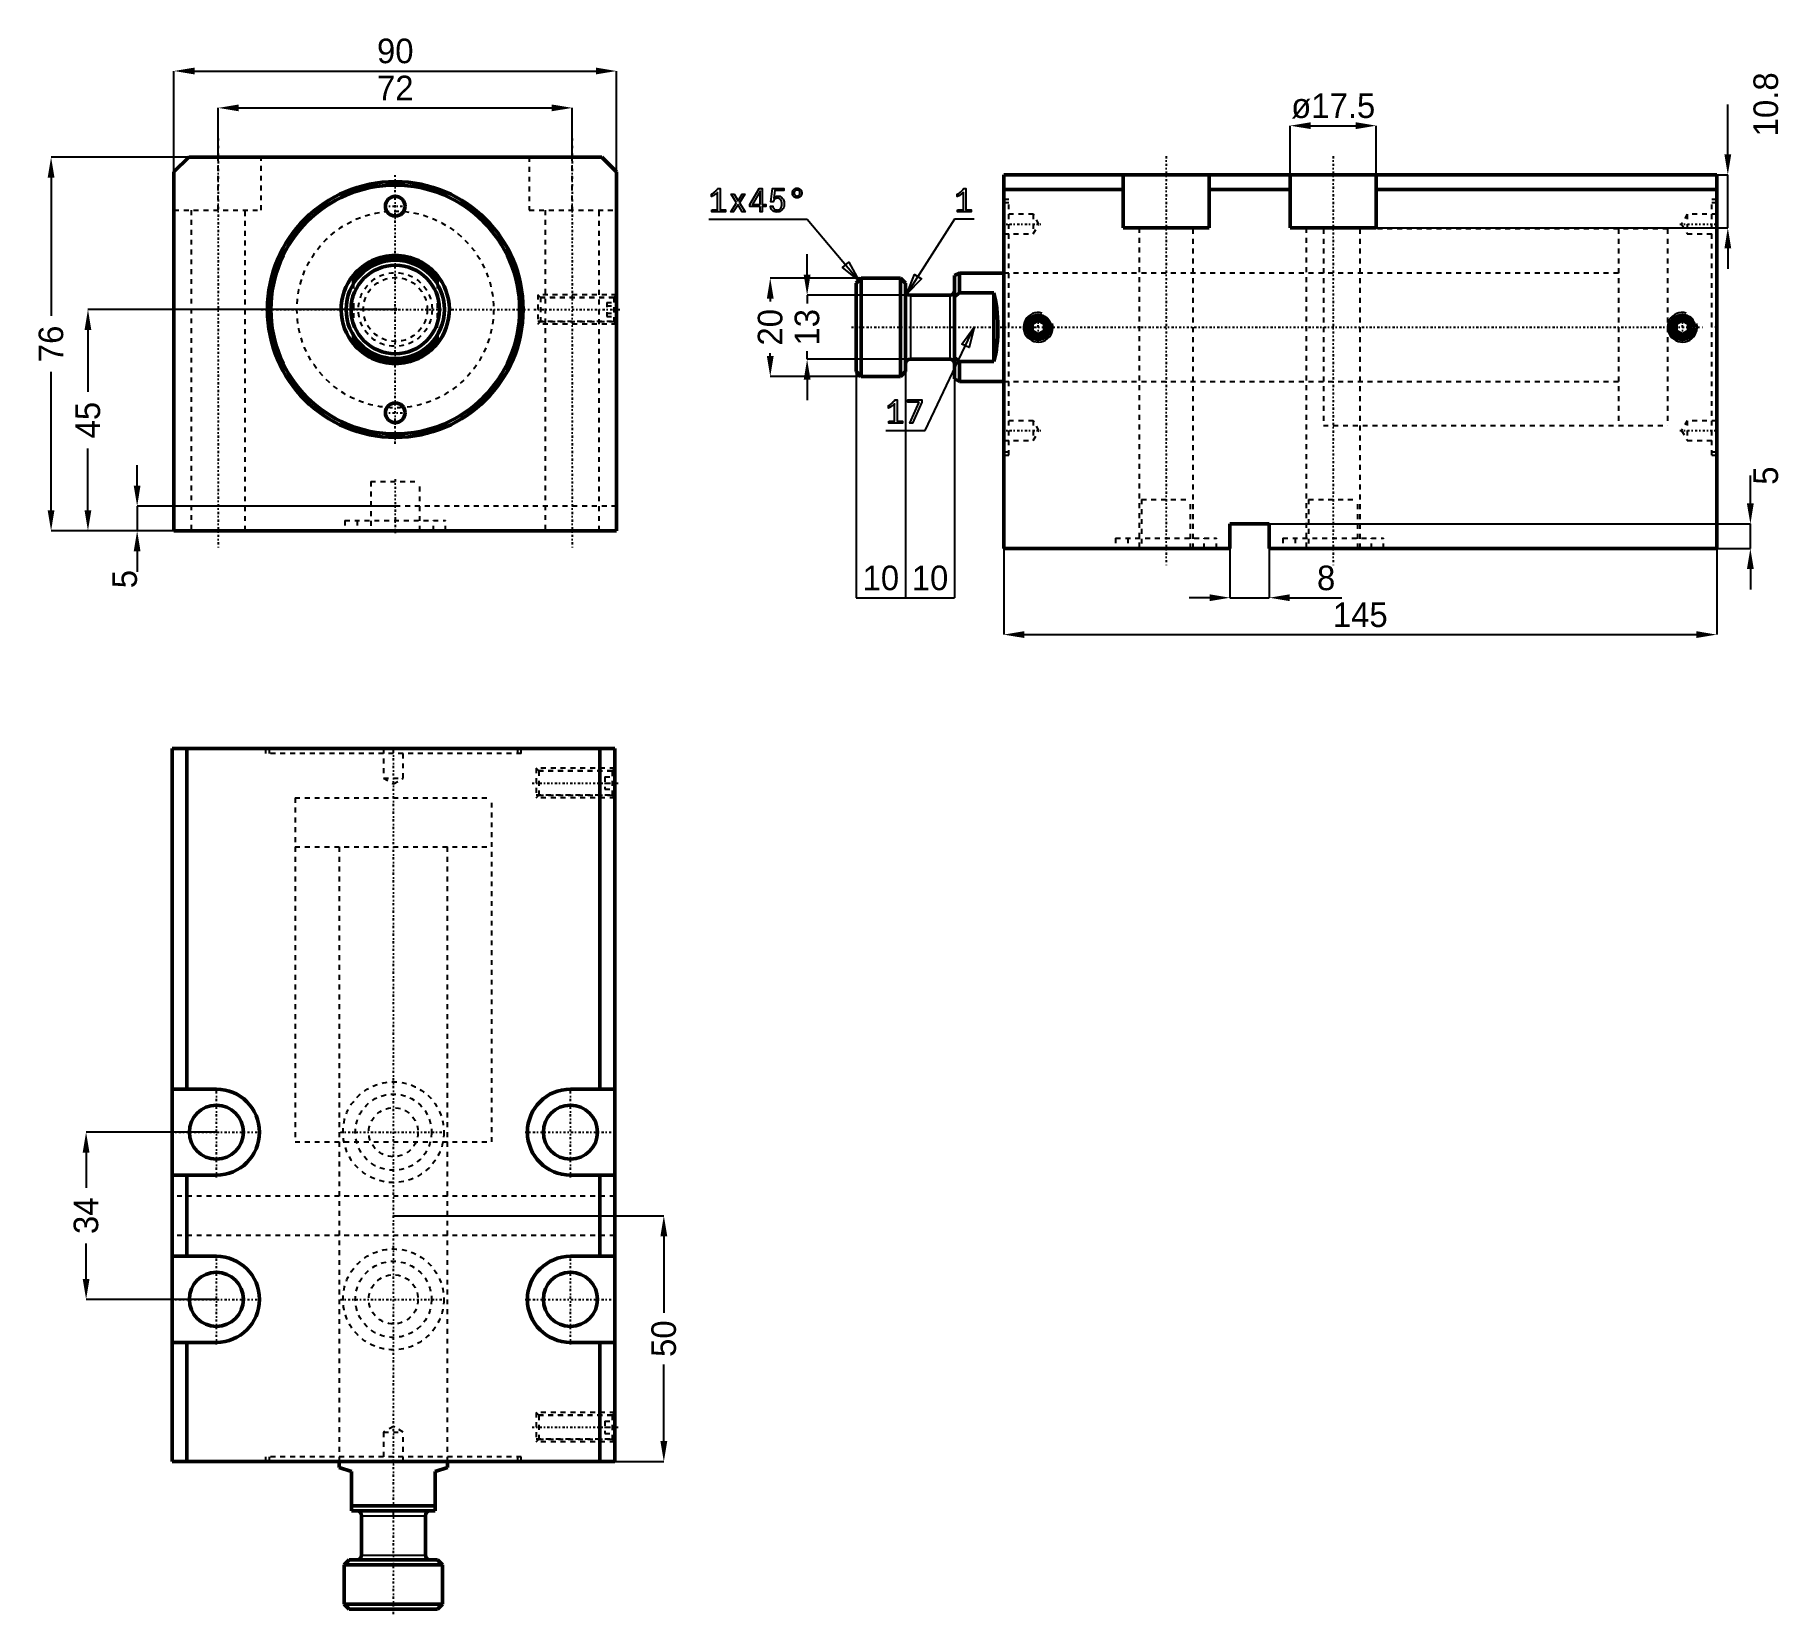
# Model space of a CAD drawing. Header units: millimetres. Extents: x -73 to 282, y -265 to 56.
import ezdxf

# ---------------------------------------------------------------- set-up
doc = ezdxf.new("R2010")
doc.units = ezdxf.units.MM
doc.linetypes.add('Center', pattern=[1.5, 0.45, -0.5, 0.05, -0.5])
doc.linetypes.add('Dashed', pattern=[2, 1, -1])
for name, color, linetype, lineweight in [('2d ConnectionPoints', 7, 'Continuous', 50), ('AM_0', 7, 'Continuous', 50), ('AM_4', 3, 'Continuous', 25), ('AM_5', 3, 'Continuous', 25), ('AM_7', 7, 'Center', 25), ('AM_9', 6, 'Dashed', 25)]:
    doc.layers.add(name, color=color, linetype=linetype, lineweight=lineweight)
doc.dimstyles.new('ISO-25', dxfattribs={"dimtxt": 2.5, "dimasz": 2.5, "dimexe": 1.25, "dimexo": 0.625, "dimtad": 1, "dimtxsty": 'Standard', "dimcen": 2.5, "dimadec": 0, "dimazin": 0, "dimtfac": 1, "dimtmove": 0, "dimatfit": 3, "dimfxl": 0, "dimarcsym": 0})

# ---------------------------------------------------------------- blocks, each defined once
blk = doc.blocks.new('1_JECX_MF_TLA_40_60_0_rod__0_in_JECX_MF_160_TLA_40_60_0__0')
at = {"layer": 'AM_0'}
for p, q in [((-8.5, 5.27), (-8.5, 6.98)), ((8.5, 6.98), (8.5, 5.27)), ((-8.5, -6.98), (-8.5, -5.27)), ((8.5, -5.27), (8.5, -6.98))]:
    blk.add_line(p, q, dxfattribs=at)
for points in [[(-8.5, 6.98), (-9.08, 6.21), (-9.58, 5.4), (-10.02, 4.54), (-10.38, 3.65), (-10.65, 2.74), (-10.85, 1.8), (-10.97, 0.84), (-11, -0.12), (-10.95, -1.07), (-10.81, -2.02), (-10.59, -2.96), (-10.3, -3.87), (-9.92, -4.75), (-9.47, -5.6), (-8.94, -6.4), (-8.5, -6.98)], [(8.5, -6.98), (9.08, -6.21), (9.58, -5.4), (10.02, -4.54), (10.38, -3.65), (10.65, -2.74), (10.85, -1.8), (10.97, -0.84), (11, 0.12), (10.95, 1.07), (10.81, 2.02), (10.59, 2.96), (10.3, 3.87), (9.92, 4.75), (9.47, 5.6), (8.94, 6.4), (8.5, 6.98)]]:
    blk.add_lwpolyline(points, dxfattribs=at)
for radius in [10, 9]:
    blk.add_circle((0, 0), radius, dxfattribs=at)
for radius, start, end in [(11, 39.4006, 140.5994), (10.5, 35.9506, 144.0494), (10.5, 215.9506, 324.0494), (11, 219.4006, 320.5994)]:
    blk.add_arc((0, 0), radius, start, end, dxfattribs=at)
at = {"layer": 'AM_9'}
for p, q in [((-8.5, 5.27), (-8.5, -5.27)), ((8.5, 5.27), (8.5, -5.27))]:
    blk.add_line(p, q, dxfattribs=at)
for radius in [7.5, 6.5]:
    blk.add_circle((0, 0), radius, dxfattribs=at)
blk = doc.blocks.new('2_JECX_MF_EXLA_40_60_0_body__0_in_JECX_MF_160_TLA_40_60_0__0')
at = {"layer": 'AM_0'}
for p, q in [((-42, 31), (-45, 28)), ((42, 31), (-42, 31)), ((45, 28), (42, 31)), ((-45, 28), (-45, -45)), ((45, -45), (45, 28)), ((-45, -45), (45, -45))]:
    blk.add_line(p, q, dxfattribs=at)
for centre, radius in [((0, 0), 26), ((0, 0), 25.3), ((0, 21), 2), ((0, -21), 2)]:
    blk.add_circle(centre, radius, dxfattribs=at)
at = {"layer": 'AM_5', "linetype": 'Dashed'}
for p, q in [((45, 3), (29, 3)), ((45, -3), (29, -3))]:
    blk.add_line(p, q, dxfattribs=at)
at = {"layer": 'AM_7'}
for p, q in [((-36, 34.8), (-36, -48.8)), ((36, 34.8), (36, -48.8)), ((0, -27.3), (0, 27.3)), ((-2.1, 21), (2.1, 21)), ((-27.3, 0), (27.3, 0)), ((28.2, 0), (45.8, 0)), ((-2.1, -21), (2.1, -21)), ((0, -34.5), (0, -45.5))]:
    blk.add_line(p, q, dxfattribs=at)
at = {"layer": 'AM_9'}
for p, q in [((-36, 20.2), (-36, 31)), ((-27.25, 20.2), (-27.25, 31)), ((27.25, 31), (27.25, 20.2)), ((36, 20.2), (36, 31)), ((-45, 20.2), (-27.25, 20.2)), ((-41.5, 20.2), (-41.5, -45)), ((-30.5, -45), (-30.5, 20.2)), ((27.25, 20.2), (45, 20.2)), ((30.5, 20.2), (30.5, -45)), ((41.5, -45), (41.5, 20.2)), ((29.54, 2.46), (29, 3)), ((29, 3), (29, -3)), ((44.5, 2.4), (29, 2.4)), ((44.46, 2.46), (29.54, 2.46)), ((29.54, 2.46), (29.54, -2.46)), ((43, 1.44), (45, 1.44)), ((43, 1.44), (43, -1.44)), ((43, 0.72), (45, 0.72)), ((45, 3), (44.46, 2.46)), ((44.46, 2.46), (44.46, -2.46)), ((45, 1.9), (44.5, 2.4)), ((44.5, 2.4), (44.5, -2.4)), ((29, -2.4), (44.5, -2.4)), ((29, -3), (29.54, -2.46)), ((29.54, -2.46), (44.46, -2.46)), ((43, -0.72), (45, -0.72)), ((43, -1.44), (45, -1.44)), ((44.46, -2.46), (45, -3)), ((44.5, -2.4), (45, -1.9)), ((-5, -35), (5, -35)), ((-5, -35), (-5, -45)), ((5, -45), (5, -35)), ((45, -40), (-45, -40)), ((-10.25, -42.9), (10.25, -42.9)), ((-10.25, -42.9), (-10.25, -45)), ((-7.75, -42.9), (-7.75, -45)), ((7.75, -45), (7.75, -42.9)), ((10.25, -45), (10.25, -42.9))]:
    blk.add_line(p, q, dxfattribs=at)
blk.add_circle((0, 0), 20, dxfattribs=at)
blk = doc.blocks.new('*D3')
at = {"layer": 'AM_5', "color": 0, "lineweight": -2}
for p, q in [((-45, 28), (-45, 48.5)), ((-40.83, 48.5), (40.83, 48.5)), ((45, 28), (45, 48.5))]:
    blk.add_line(p, q, dxfattribs=at)
at = {"layer": 'AM_5', "color": 0}
for points in [[(-40.83, 49.19), (-40.83, 47.81), (-45, 48.5)], [(40.83, 47.81), (40.83, 49.19), (45, 48.5)]]:
    blk.add_solid(points, dxfattribs=at)
at = {"layer": 'Defpoints', "color": 0}
for p in [(45, 48.5), (-45, 28), (45, 28)]:
    blk.add_point(p, dxfattribs=at)
at = {"layer": 'AM_5', "color": 0, "insert": (0, 52.55), "char_height": 5, "attachment_point": 5}
blk.add_mtext('90', dxfattribs=at)
blk = doc.blocks.new('*D4')
at = {"layer": 'AM_5', "color": 0, "lineweight": -2}
for p, q in [((-36, 31), (-36, 41)), ((-31.83, 41), (31.83, 41)), ((36, 31), (36, 41))]:
    blk.add_line(p, q, dxfattribs=at)
at = {"layer": 'AM_5', "color": 0}
for points in [[(-31.83, 41.69), (-31.83, 40.31), (-36, 41)], [(31.83, 40.31), (31.83, 41.69), (36, 41)]]:
    blk.add_solid(points, dxfattribs=at)
at = {"layer": 'Defpoints', "color": 0}
for p in [(36, 41), (-36, 31), (36, 31)]:
    blk.add_point(p, dxfattribs=at)
at = {"layer": 'AM_5', "color": 0, "insert": (0, 45.05), "char_height": 5, "attachment_point": 5}
blk.add_mtext('72', dxfattribs=at)
blk = doc.blocks.new('*D5')
at = {"layer": 'AM_5', "color": 0, "lineweight": -2}
for p, q in [((-42, 31), (-70, 31)), ((-70, 26.83), (-70, -1.31)), ((-70, -40.83), (-70, -12.69)), ((-45, -45), (-70, -45))]:
    blk.add_line(p, q, dxfattribs=at)
at = {"layer": 'AM_5', "color": 0}
for points in [[(-69.31, 26.83), (-70.69, 26.83), (-70, 31)], [(-70.69, -40.83), (-69.31, -40.83), (-70, -45)]]:
    blk.add_solid(points, dxfattribs=at)
at = {"layer": 'Defpoints', "color": 0}
for p in [(-42, 31), (-70, -45), (-45, -45)]:
    blk.add_point(p, dxfattribs=at)
at = {"layer": 'AM_5', "color": 0, "insert": (-70, -7), "char_height": 5, "attachment_point": 5, "rotation": 90}
blk.add_mtext('76', dxfattribs=at)
blk = doc.blocks.new('*D6')
at = {"layer": 'AM_5', "color": 0, "lineweight": -2}
for p, q in [((0, 0), (-62.5, 0)), ((-62.5, -4.17), (-62.5, -16.75)), ((-62.5, -40.83), (-62.5, -28.25)), ((-45, -45), (-62.5, -45))]:
    blk.add_line(p, q, dxfattribs=at)
at = {"layer": 'AM_5', "color": 0}
for points in [[(-61.81, -4.17), (-63.19, -4.17), (-62.5, 0)], [(-63.19, -40.83), (-61.81, -40.83), (-62.5, -45)]]:
    blk.add_solid(points, dxfattribs=at)
at = {"layer": 'Defpoints', "color": 0}
for p in [(0, 0), (-62.5, -45), (-45, -45)]:
    blk.add_point(p, dxfattribs=at)
at = {"layer": 'AM_5', "color": 0, "insert": (-62.5, -22.5), "char_height": 5, "attachment_point": 5, "rotation": 90}
blk.add_mtext('45', dxfattribs=at)
blk = doc.blocks.new('*D7')
at = {"layer": 'AM_5', "color": 0, "lineweight": -2}
for p, q in [((-52.5, -35.83), (-52.5, -31.67)), ((0, -40), (-52.5, -40)), ((-52.5, -40), (-52.5, -45)), ((-45, -45), (-52.5, -45)), ((-52.5, -49.17), (-52.5, -53.33))]:
    blk.add_line(p, q, dxfattribs=at)
at = {"layer": 'AM_5', "color": 0}
for points in [[(-53.19, -35.83), (-51.81, -35.83), (-52.5, -40)], [(-51.81, -49.17), (-53.19, -49.17), (-52.5, -45)]]:
    blk.add_solid(points, dxfattribs=at)
at = {"layer": 'Defpoints', "color": 0}
for p in [(0, -40), (-52.5, -45), (-45, -45)]:
    blk.add_point(p, dxfattribs=at)
at = {"layer": 'AM_5', "color": 0, "insert": (-55, -54.83), "char_height": 5, "attachment_point": 5, "rotation": 90}
blk.add_mtext('5', dxfattribs=at)
blk = doc.blocks.new('1_JECX_MF_TLA_40_60_0_rod__0_in_JECX_MF_160_TLA_40_60_0__4')
at = {"layer": 'AM_0'}
for p, q in [((-11, 0), (-11, -1.19)), ((11, -1.19), (11, 0)), ((-8.5, -2), (-11, -1.19)), ((-8.5, -10), (-8.5, -2)), ((11, -1.19), (8.5, -2)), ((8.5, -2), (8.5, -10)), ((-8.5, -9), (8.5, -9)), ((-8.5, -10), (8.5, -10)), ((-6.5, -11), (-6.5, -19)), ((6.5, -19), (6.5, -11)), ((-9, -20), (-10, -21)), ((-10, -21), (-10, -29)), ((-10, -21), (10, -21)), ((-9, -20), (9, -20)), ((10, -21), (9, -20)), ((10, -29), (10, -21)), ((-10, -29), (10, -29)), ((-10, -29), (-9, -30)), ((-9, -30), (9, -30)), ((9, -30), (10, -29))]:
    blk.add_line(p, q, dxfattribs=at)
for centre, start, end in [((-7.5, -11), 360, 90), ((7.5, -11), 90, 180), ((-7.5, -19), 270, 0), ((7.5, -19), 180, 270)]:
    blk.add_arc(centre, 1, start, end, dxfattribs=at)
at = {"layer": 'AM_4'}
for p, q in [((-6.5, -11), (6.5, -11)), ((-6.5, -19), (6.5, -19))]:
    blk.add_line(p, q, dxfattribs=at)
at = {"layer": 'AM_7'}
blk.add_line((0, -31), (0, 145.36), dxfattribs=at)
at = {"layer": 'AM_9'}
for p, q in [((-20, 135), (20, 135)), ((-20, 135), (-20, 125)), ((20, 125), (20, 135)), ((-20, 125), (20, 125)), ((-11, 125), (-11, 0)), ((11, 0), (11, 125))]:
    blk.add_line(p, q, dxfattribs=at)
blk = doc.blocks.new('2_JECX_MF_EXLA_40_60_0_body__0_in_JECX_MF_160_TLA_40_60_0__4')
at = {"layer": 'AM_0'}
for p, q in [((45, 145), (-45, 145)), ((-45, 145), (-45, 0)), ((-42, 145), (-42, 75.75)), ((42, 145), (42, 75.75)), ((45, 145), (45, 0)), ((-36, 75.75), (-45, 75.75)), ((45, 75.75), (36, 75.75)), ((-45, 58.25), (-36, 58.25)), ((-42, 58.25), (-42, 41.75)), ((36, 58.25), (45, 58.25)), ((42, 58.25), (42, 41.75)), ((-36, 41.75), (-45, 41.75)), ((45, 41.75), (36, 41.75)), ((-45, 24.25), (-36, 24.25)), ((-42, 24.25), (-42, 0)), ((36, 24.25), (45, 24.25)), ((42, 24.25), (42, 0)), ((45, 0), (-45, 0))]:
    blk.add_line(p, q, dxfattribs=at)
for centre in [(-36, 67), (36, 67), (-36, 33), (36, 33)]:
    blk.add_circle(centre, 5.5, dxfattribs=at)
for centre, start, end in [((-36, 67), 270, 90), ((36, 67), 90, 270), ((-36, 33), 270, 90), ((36, 33), 90, 270)]:
    blk.add_arc(centre, 8.75, start, end, dxfattribs=at)
at = {"layer": 'AM_5', "linetype": 'Dashed'}
for p, q in [((45, 141), (29, 141)), ((45, 135), (29, 135)), ((45, 10), (29, 10)), ((45, 4), (29, 4))]:
    blk.add_line(p, q, dxfattribs=at)
at = {"layer": 'AM_7'}
for p, q in [((28.2, 138), (45.8, 138)), ((-36, 57.8125), (-36, 76.1875)), ((36, 57.8125), (36, 76.1875)), ((-45.1875, 67), (-26.8125, 67)), ((-10.7625, 67), (10.7625, 67)), ((26.8125, 67), (45.1875, 67)), ((-36, 23.8125), (-36, 42.1875)), ((36, 23.8125), (36, 42.1875)), ((-45.1875, 33), (-26.8125, 33)), ((-10.7625, 33), (10.7625, 33)), ((26.8125, 33), (45.1875, 33)), ((28.2, 7), (45.8, 7))]:
    blk.add_line(p, q, dxfattribs=at)
at = {"layer": 'AM_9'}
for p, q in [((-26, 145), (-26, 144)), ((26, 144), (-26, 144)), ((-25.3, 145), (-25.3, 144)), ((-2, 145), (-2, 139)), ((2, 139), (2, 145)), ((25.3, 144), (25.3, 145)), ((26, 144), (26, 145)), ((-2, 139), (0, 137.8453)), ((-2, 139), (2, 139)), ((0, 137.8453), (2, 139)), ((29, 141), (29, 135)), ((29.5415, 140.4585), (29, 141)), ((44.5, 140.4), (29, 140.4)), ((44.4585, 140.4585), (29.5415, 140.4585)), ((29.5415, 140.4585), (29.5415, 135.5415)), ((43, 139.25), (45, 139.25)), ((43, 139.25), (43, 136.75)), ((45, 141), (44.4585, 140.4585)), ((44.4585, 140.4585), (44.4585, 135.5415)), ((44.5, 140.4), (44.5, 135.6)), ((45, 139.9), (44.5, 140.4)), ((29, 135.6), (44.5, 135.6)), ((29, 135), (29.5415, 135.5415)), ((29.5415, 135.5415), (44.4585, 135.5415)), ((43, 138), (45, 138)), ((43, 136.75), (45, 136.75)), ((44.4585, 135.5415), (45, 135)), ((44.5, 135.6), (45, 136.1)), ((-20, 135), (20, 135)), ((-20, 135), (-20, 65)), ((20, 65), (20, 135)), ((-20, 65), (20, 65)), ((-11, 65), (-11, 0)), ((11, 0), (11, 65)), ((45, 54), (-45, 54)), ((45, 46), (-45, 46)), ((0, 7.1547), (-2, 6)), ((2, 6), (0, 7.1547)), ((29, 10), (29, 4)), ((29.5415, 9.4585), (29, 10)), ((44.5, 9.4), (29, 9.4)), ((44.4585, 9.4585), (29.5415, 9.4585)), ((29.5415, 9.4585), (29.5415, 4.5415)), ((43, 8.25), (45, 8.25)), ((43, 8.25), (43, 5.75)), ((45, 10), (44.4585, 9.4585)), ((44.4585, 9.4585), (44.4585, 4.5415)), ((45, 8.9), (44.5, 9.4)), ((44.5, 9.4), (44.5, 4.6)), ((-2, 6), (-2, 0)), ((-2, 6), (2, 6)), ((2, 0), (2, 6)), ((29, 4.6), (44.5, 4.6)), ((29, 4), (29.5415, 4.5415)), ((29.5415, 4.5415), (44.4585, 4.5415)), ((43, 7), (45, 7)), ((43, 5.75), (45, 5.75)), ((44.4585, 4.5415), (45, 4)), ((44.5, 4.6), (45, 5.1)), ((26, 1), (-26, 1)), ((-26, 1), (-26, 0)), ((-25.3, 1), (-25.3, 0)), ((25.3, 0), (25.3, 1)), ((26, 0), (26, 1))]:
    blk.add_line(p, q, dxfattribs=at)
for centre, radius in [((0, 67), 10.25), ((0, 67), 7.75), ((0, 67), 5), ((0, 33), 10.25), ((0, 33), 7.75), ((0, 33), 5)]:
    blk.add_circle(centre, radius, dxfattribs=at)
blk = doc.blocks.new('*D13')
at = {"layer": 'AM_5', "color": 0, "lineweight": -2}
for p, q in [((-0.38, -184.3), (54.62, -184.3)), ((54.62, -188.47), (54.62, -204.05)), ((54.62, -230.14), (54.62, -214.55)), ((44.62, -234.3), (54.62, -234.3))]:
    blk.add_line(p, q, dxfattribs=at)
at = {"layer": 'AM_5', "color": 0}
for points in [[(53.93, -188.47), (55.32, -188.47), (54.62, -184.3)], [(53.93, -230.14), (55.32, -230.14), (54.62, -234.3)]]:
    blk.add_solid(points, dxfattribs=at)
at = {"layer": 'Defpoints', "color": 0}
for p in [(-0.38, -184.3), (54.62, -184.3), (44.62, -234.3)]:
    blk.add_point(p, dxfattribs=at)
at = {"layer": 'AM_5', "color": 0, "insert": (54.62, -209.3), "char_height": 5, "attachment_point": 5, "rotation": 90}
blk.add_mtext('50', dxfattribs=at)
blk = doc.blocks.new('*D14')
at = {"layer": 'AM_5', "color": 0, "lineweight": -2}
for p, q in [((-36.38, -167.3), (-62.88, -167.3)), ((-62.88, -171.47), (-62.88, -178.64)), ((-62.88, -197.14), (-62.88, -189.97)), ((-36.38, -201.3), (-62.88, -201.3))]:
    blk.add_line(p, q, dxfattribs=at)
at = {"layer": 'AM_5', "color": 0}
for points in [[(-63.57, -171.47), (-62.18, -171.47), (-62.88, -167.3)], [(-63.57, -197.14), (-62.18, -197.14), (-62.88, -201.3)]]:
    blk.add_solid(points, dxfattribs=at)
at = {"layer": 'Defpoints', "color": 0}
for p in [(-62.88, -167.3), (-36.38, -167.3), (-36.38, -201.3)]:
    blk.add_point(p, dxfattribs=at)
at = {"layer": 'AM_5', "color": 0, "insert": (-62.88, -184.3), "char_height": 5, "attachment_point": 5, "rotation": 90}
blk.add_mtext('34', dxfattribs=at)
blk = doc.blocks.new('1_JECX_MF_TLA_40_60_0_rod__0_in_JECX_MF_160_TLA_40_60_0__2')
at = {"layer": 'AM_0'}
for p, q in [((-9, 11), (-10, 10.5)), ((0, 11), (-9, 11)), ((-9, 11), (-9, 6.98)), ((-29, 10), (-30, 9)), ((-30, 9), (-30, -9)), ((-29, 10), (-29, -10)), ((-21, 10), (-29, 10)), ((-21, 10), (-21, -10)), ((-20, 9), (-21, 10)), ((-20, 9), (-20, -9)), ((-10, 10.5), (-10, -10.5)), ((-11, 6.5), (-19, 6.5)), ((-9, 6.98), (-10, 6.16)), ((-2, 6.98), (-9, 6.98)), ((-2, 6.98), (-2, -6.98)), ((-19, -6.5), (-11, -6.5)), ((-10, -6.16), (-9, -6.98)), ((-9, -6.98), (-2, -6.98)), ((-9, -6.98), (-9, -11)), ((-30, -9), (-29, -10)), ((-29, -10), (-21, -10)), ((-21, -10), (-20, -9)), ((-10, -10.5), (-9, -11)), ((-9, -11), (0, -11))]:
    blk.add_line(p, q, dxfattribs=at)
blk.add_lwpolyline([(-2, -6.98), (-1.81, -6.21), (-1.65, -5.4), (-1.51, -4.54), (-1.39, -3.65), (-1.3, -2.74), (-1.24, -1.8), (-1.2, -0.84), (-1.19, 0.12), (-1.2, 1.07), (-1.25, 2.02), (-1.32, 2.96), (-1.42, 3.87), (-1.54, 4.75), (-1.69, 5.6), (-1.86, 6.4), (-2, 6.98)], dxfattribs=at)
for centre, start, end in [((-19, 7.5), 180, 270), ((-11, 7.5), 270, 0), ((-19, -7.5), 90, 180), ((-11, -7.5), 360, 90)]:
    blk.add_arc(centre, 1, start, end, dxfattribs=at)
at = {"layer": 'AM_4'}
for p, q in [((-19, 6.5), (-19, -6.5)), ((-11, 6.5), (-11, -6.5))]:
    blk.add_line(p, q, dxfattribs=at)
at = {"layer": 'AM_7'}
blk.add_line((-31, 0), (142.25, 0), dxfattribs=at)
at = {"layer": 'AM_9'}
for p, q in [((135, 20), (125, 20)), ((125, 20), (125, -20)), ((135, 20), (135, -20)), ((125, 11), (0, 11)), ((0, -11), (125, -11)), ((125, -20), (135, -20))]:
    blk.add_line(p, q, dxfattribs=at)
blk = doc.blocks.new('2_JECX_MF_EXLA_40_60_0_body__0_in_JECX_MF_160_TLA_40_60_0__2')
at = {"layer": 'AM_0'}
for p, q in [((0, -45), (0, 31)), ((145, 31), (0, 31)), ((24.25, 31), (24.25, 20.2)), ((41.75, 20.2), (41.75, 31)), ((58.25, 31), (58.25, 20.2)), ((75.75, 20.2), (75.75, 31)), ((145, -45), (145, 31)), ((24.25, 28), (0, 28)), ((58.25, 28), (41.75, 28)), ((145, 28), (75.75, 28)), ((24.25, 20.2), (41.75, 20.2)), ((58.25, 20.2), (75.75, 20.2)), ((7, 1.44), (5.75, 0.72)), ((5.75, 0.72), (5.75, -0.72)), ((8.25, 0.72), (7, 1.44)), ((8.25, -0.72), (8.25, 0.72)), ((138, 1.44), (136.75, 0.72)), ((136.75, 0.72), (136.75, -0.72)), ((139.25, 0.72), (138, 1.44)), ((139.25, -0.72), (139.25, 0.72)), ((5.75, -0.72), (7, -1.44)), ((7, -1.44), (8.25, -0.72)), ((136.75, -0.72), (138, -1.44)), ((138, -1.44), (139.25, -0.72)), ((46, -40), (46, -45)), ((54, -40), (46, -40)), ((54, -45), (54, -40)), ((46, -45), (0, -45)), ((145, -45), (54, -45))]:
    blk.add_line(p, q, dxfattribs=at)
for centre, radius in [((7, 0), 2.46), ((7, 0), 2.4), ((7, 0), 1.9), ((138, 0), 2.46), ((138, 0), 2.4), ((138, 0), 1.9)]:
    blk.add_circle(centre, radius, dxfattribs=at)
at = {"layer": 'AM_5'}
for centre in [(7, 0), (138, 0)]:
    blk.add_arc(centre, 3, 75, 15, dxfattribs=at)
at = {"layer": 'AM_7'}
for p, q in [((33, 34.8), (33, -48.8)), ((67, 34.8), (67, -48.8)), ((-0.36, 21), (7.51, 21)), ((137.49, 21), (145.36, 21)), ((7, -3.15), (7, 3.15)), ((138, -3.15), (138, 3.15)), ((145.05, 0), (143.95, 0)), ((-0.36, -21), (7.51, -21)), ((137.49, -21), (145.36, -21))]:
    blk.add_line(p, q, dxfattribs=at)
at = {"layer": 'AM_9'}
for p, q in [((1, 26), (0, 26)), ((1, 25.3), (0, 25.3)), ((1, -26), (1, 26)), ((144, -26), (144, 26)), ((145, 26), (144, 26)), ((145, 25.3), (144, 25.3)), ((6, 23), (0, 23)), ((7.15, 21), (6, 23)), ((6, 23), (6, 19)), ((139, 23), (137.85, 21)), ((145, 23), (139, 23)), ((139, 23), (139, 19)), ((0, 19), (6, 19)), ((6, 19), (7.15, 21)), ((27.5, 20.2), (27.5, -45)), ((38.5, -45), (38.5, 20.2)), ((61.5, 20.2), (61.5, -45)), ((135, 20), (65, 20)), ((65, 20), (65, -20)), ((72.5, -45), (72.5, 20.2)), ((135, 20), (135, -20)), ((137.85, 21), (139, 19)), ((139, 19), (145, 19)), ((65, 11), (0, 11)), ((0, -11), (65, -11)), ((6, -19), (0, -19)), ((7.15, -21), (6, -19)), ((6, -19), (6, -23)), ((6, -23), (7.15, -21)), ((65, -20), (135, -20)), ((139, -19), (137.85, -21)), ((137.85, -21), (139, -23)), ((145, -19), (139, -19)), ((139, -19), (139, -23)), ((0, -23), (6, -23)), ((139, -23), (145, -23)), ((0, -25.3), (1, -25.3)), ((0, -26), (1, -26)), ((144, -25.3), (145, -25.3)), ((144, -26), (145, -26)), ((28, -35), (38, -35)), ((28, -35), (28, -45)), ((38, -45), (38, -35)), ((62, -35), (72, -35)), ((62, -35), (62, -45)), ((72, -45), (72, -35)), ((22.75, -42.9), (43.25, -42.9)), ((22.75, -42.9), (22.75, -45)), ((25.25, -42.9), (25.25, -45)), ((40.75, -45), (40.75, -42.9)), ((43.25, -45), (43.25, -42.9)), ((56.75, -42.9), (77.25, -42.9)), ((56.75, -42.9), (56.75, -45)), ((59.25, -42.9), (59.25, -45)), ((74.75, -45), (74.75, -42.9)), ((77.25, -45), (77.25, -42.9))]:
    blk.add_line(p, q, dxfattribs=at)
blk = doc.blocks.new('*D27')
at = {"layer": 'AM_5', "color": 0, "lineweight": -2}
for p, q in [((182.01, 27.38), (182.01, 37.38)), ((186.18, 37.38), (195.35, 37.38)), ((199.51, 27.38), (199.51, 37.38))]:
    blk.add_line(p, q, dxfattribs=at)
at = {"layer": 'AM_5', "color": 0}
for points in [[(186.18, 38.08), (186.18, 36.69), (182.01, 37.38)], [(195.35, 38.08), (195.35, 36.69), (199.51, 37.38)]]:
    blk.add_solid(points, dxfattribs=at)
at = {"layer": 'Defpoints', "color": 0}
for p in [(199.51, 37.38), (182.01, 27.38), (199.51, 27.38)]:
    blk.add_point(p, dxfattribs=at)
at = {"layer": 'AM_5', "color": 0, "insert": (190.76, 41.38), "char_height": 5, "attachment_point": 5}
blk.add_mtext('ø17.5', dxfattribs=at)
blk = doc.blocks.new('*D28')
at = {"layer": 'AM_5', "color": 0, "lineweight": -2}
for p, q in [((271.01, 31.55), (271.01, 41.72)), ((199.51, 27.38), (271.01, 27.38)), ((271.01, 16.58), (271.01, 27.38)), ((199.51, 16.58), (271.01, 16.58)), ((271.01, 12.42), (271.01, 8.25))]:
    blk.add_line(p, q, dxfattribs=at)
at = {"layer": 'AM_5', "color": 0}
for points in [[(270.32, 31.55), (271.71, 31.55), (271.01, 27.38)], [(270.32, 12.42), (271.71, 12.42), (271.01, 16.58)]]:
    blk.add_solid(points, dxfattribs=at)
at = {"layer": 'Defpoints', "color": 0}
for p in [(199.51, 27.38), (271.01, 27.38), (199.51, 16.58)]:
    blk.add_point(p, dxfattribs=at)
at = {"layer": 'AM_5', "color": 0, "insert": (278.76, 41.72), "char_height": 5, "attachment_point": 5, "rotation": 90}
blk.add_mtext('10.8', dxfattribs=at)
blk = doc.blocks.new('*D29')
at = {"layer": 'AM_5', "color": 0, "lineweight": -2}
for p, q in [((123.76, -48.62), (123.76, -66.12)), ((268.76, -48.62), (268.76, -66.12)), ((127.93, -66.12), (264.6, -66.12))]:
    blk.add_line(p, q, dxfattribs=at)
at = {"layer": 'AM_5', "color": 0}
for points in [[(127.93, -65.42), (127.93, -66.81), (123.76, -66.12)], [(264.6, -65.42), (264.6, -66.81), (268.76, -66.12)]]:
    blk.add_solid(points, dxfattribs=at)
at = {"layer": 'Defpoints', "color": 0}
for p in [(123.76, -48.62), (268.76, -48.62), (268.76, -66.12)]:
    blk.add_point(p, dxfattribs=at)
at = {"layer": 'AM_5', "color": 0, "insert": (196.26, -62.12), "char_height": 5, "attachment_point": 5}
blk.add_mtext('145', dxfattribs=at)
blk = doc.blocks.new('*D30')
at = {"layer": 'AM_5', "color": 0, "lineweight": -2}
for p, q in [((103.76, -12.62), (103.76, -58.62)), ((113.76, -11.12), (113.76, -58.62)), ((103.76, -58.62), (113.76, -58.62))]:
    blk.add_line(p, q, dxfattribs=at)
at = {"layer": 'Defpoints', "color": 0}
for p in [(103.76, -12.62), (113.76, -11.12), (113.76, -58.62)]:
    blk.add_point(p, dxfattribs=at)
at = {"layer": 'AM_5', "color": 0, "insert": (108.76, -54.62), "char_height": 5, "attachment_point": 5}
blk.add_mtext('10', dxfattribs=at)
blk = doc.blocks.new('*D31')
at = {"layer": 'AM_5', "color": 0, "lineweight": -2}
for p, q in [((93.76, -12.62), (93.76, -58.62)), ((103.76, -12.62), (103.76, -58.62)), ((93.76, -58.62), (103.76, -58.62))]:
    blk.add_line(p, q, dxfattribs=at)
at = {"layer": 'Defpoints', "color": 0}
for p in [(93.76, -12.62), (103.76, -12.62), (103.76, -58.62)]:
    blk.add_point(p, dxfattribs=at)
at = {"layer": 'AM_5', "color": 0, "insert": (98.76, -54.62), "char_height": 5, "attachment_point": 5}
blk.add_mtext('10', dxfattribs=at)
blk = doc.blocks.new('*D32')
at = {"layer": 'AM_5', "color": 0, "lineweight": -2}
for p, q in [((94.76, 6.38), (76.26, 6.38)), ((76.26, 2.22), (76.26, 1.63)), ((76.26, -9.45), (76.26, -8.87)), ((94.76, -13.62), (76.26, -13.62))]:
    blk.add_line(p, q, dxfattribs=at)
at = {"layer": 'AM_5', "color": 0}
for points in [[(75.57, 2.22), (76.96, 2.22), (76.26, 6.38)], [(75.57, -9.45), (76.96, -9.45), (76.26, -13.62)]]:
    blk.add_solid(points, dxfattribs=at)
at = {"layer": 'Defpoints', "color": 0}
for p in [(76.26, 6.38), (94.76, 6.38), (94.76, -13.62)]:
    blk.add_point(p, dxfattribs=at)
at = {"layer": 'AM_5', "color": 0, "insert": (76.26, -3.62), "char_height": 5, "attachment_point": 5, "rotation": 90}
blk.add_mtext('20', dxfattribs=at)
blk = doc.blocks.new('*D33')
at = {"layer": 'AM_5', "color": 0, "lineweight": -2}
for p, q in [((83.76, 7.05), (83.76, 11.22)), ((104.76, 2.88), (83.76, 2.88)), ((83.76, 2.88), (83.76, 1.22)), ((83.76, -10.12), (83.76, -8.45)), ((104.76, -10.12), (83.76, -10.12)), ((83.76, -14.28), (83.76, -18.45))]:
    blk.add_line(p, q, dxfattribs=at)
at = {"layer": 'AM_5', "color": 0}
for points in [[(83.07, 7.05), (84.46, 7.05), (83.76, 2.88)], [(83.07, -14.28), (84.46, -14.28), (83.76, -10.12)]]:
    blk.add_solid(points, dxfattribs=at)
at = {"layer": 'Defpoints', "color": 0}
for p in [(83.76, 2.88), (104.76, 2.88), (104.76, -10.12)]:
    blk.add_point(p, dxfattribs=at)
at = {"layer": 'AM_5', "color": 0, "insert": (83.76, -3.62), "char_height": 5, "attachment_point": 5, "rotation": 90}
blk.add_mtext('13', dxfattribs=at)
blk = doc.blocks.new('*D34')
at = {"layer": 'AM_5', "color": 0, "lineweight": -2}
for p, q in [((169.76, -43.62), (169.76, -58.62)), ((177.76, -48.62), (177.76, -58.62)), ((165.6, -58.62), (161.43, -58.62)), ((169.76, -58.62), (177.76, -58.62)), ((181.93, -58.62), (192.49, -58.62))]:
    blk.add_line(p, q, dxfattribs=at)
at = {"layer": 'AM_5', "color": 0}
for points in [[(165.6, -57.92), (165.6, -59.31), (169.76, -58.62)], [(181.93, -57.92), (181.93, -59.31), (177.76, -58.62)]]:
    blk.add_solid(points, dxfattribs=at)
at = {"layer": 'Defpoints', "color": 0}
for p in [(169.76, -43.62), (177.76, -48.62), (177.76, -58.62)]:
    blk.add_point(p, dxfattribs=at)
at = {"layer": 'AM_5', "color": 0, "insert": (189.32, -54.62), "char_height": 5, "attachment_point": 5}
blk.add_mtext('8', dxfattribs=at)
blk = doc.blocks.new('*D35')
at = {"layer": 'AM_5', "color": 0, "lineweight": -2}
for p, q in [((275.6, -39.45), (275.6, -33.78)), ((169.76, -43.62), (275.6, -43.62)), ((275.6, -48.62), (275.6, -43.62)), ((177.76, -48.62), (275.6, -48.62)), ((275.6, -52.78), (275.6, -56.95))]:
    blk.add_line(p, q, dxfattribs=at)
at = {"layer": 'AM_5', "color": 0}
for points in [[(274.9, -39.45), (276.29, -39.45), (275.6, -43.62)], [(274.9, -52.78), (276.29, -52.78), (275.6, -48.62)]]:
    blk.add_solid(points, dxfattribs=at)
at = {"layer": 'Defpoints', "color": 0}
for p in [(169.76, -43.62), (177.76, -48.62), (275.6, -48.62)]:
    blk.add_point(p, dxfattribs=at)
at = {"layer": 'AM_5', "color": 0, "insert": (278.76, -33.78), "char_height": 5, "attachment_point": 5, "rotation": 90}
blk.add_mtext('5', dxfattribs=at)

msp = doc.modelspace()

# ---------------------------------------------------------------- linework, layer by layer
at = {"layer": '2d ConnectionPoints'}
for p in [(0, 0), (123.763, -3.615), (-0.376, -234.303)]:
    msp.add_point(p, dxfattribs=at)
at = {"layer": 'AM_5'}
for p, q in [((63.763, 18.385), (83.763, 18.385)), ((83.763, 18.385), (94.263, 5.885)), ((113.763, 18.385), (104.056, 3.178)), ((117.763, 18.385), (113.763, 18.385)), ((107.763, -24.615), (117.763, -3.615)), ((99.763, -24.615), (107.763, -24.615))]:
    msp.add_line(p, q, dxfattribs=at)
for points in [[(64.371, 20.301), (65.567, 20.301), (65.567, 23.817), (65.567, 23.817), (65.502, 23.753), (65.394, 23.652), (65.394, 23.652), (65.27, 23.546), (65.18, 23.473), (65.18, 23.473), (65.086, 23.4), (64.944, 23.297), (64.944, 23.297), (64.801, 23.201), (64.706, 23.141), (64.706, 23.141), (64.612, 23.087), (64.482, 23.021), (64.482, 23.021), (64.364, 22.974), (64.293, 22.953), (64.293, 23.447), (64.293, 23.447), (64.382, 23.489), (64.521, 23.569), (64.521, 23.569), (64.669, 23.669), (64.772, 23.747), (64.772, 23.747), (64.876, 23.831), (65.026, 23.961), (65.026, 23.961), (65.171, 24.095), (65.265, 24.188), (65.265, 24.188), (65.353, 24.279), (65.472, 24.407), (65.472, 24.407), (65.573, 24.525), (65.632, 24.597), (66.048, 24.597), (66.048, 20.301), (67.133, 20.301), (67.133, 19.885), (64.371, 19.885), (64.371, 20.301)], [(69.434, 21.669), (68.335, 23.46), (68.904, 23.46), (69.723, 22.105), (70.584, 23.46), (71.101, 23.46), (70.015, 21.711), (71.153, 19.885), (70.578, 19.885), (69.713, 21.289), (68.8, 19.885), (68.273, 19.885), (69.434, 21.669)], [(74.188, 20.925), (72.082, 20.925), (72.082, 21.347), (73.999, 24.597), (74.643, 24.597), (74.643, 21.364), (75.345, 21.364), (75.345, 20.925), (74.643, 20.925), (74.643, 19.885), (74.188, 19.885), (74.188, 20.925)], [(74.194, 21.364), (74.194, 24.051), (72.641, 21.364), (74.194, 21.364)], [(77.645, 19.826), (77.645, 19.826), (77.498, 19.831), (77.289, 19.858), (77.289, 19.858), (77.093, 19.906), (76.969, 19.951), (76.969, 19.951), (76.853, 20.007), (76.697, 20.111), (76.697, 20.111), (76.563, 20.24), (76.486, 20.34), (76.486, 20.34), (76.421, 20.451), (76.351, 20.637), (76.351, 20.637), (76.313, 20.848), (76.306, 21.003), (76.813, 21.003), (76.813, 21.003), (76.822, 20.857), (76.872, 20.666), (76.872, 20.666), (76.964, 20.51), (77.048, 20.424), (77.048, 20.424), (77.148, 20.354), (77.32, 20.278), (77.32, 20.278), (77.518, 20.237), (77.664, 20.229), (77.664, 20.229), (77.79, 20.236), (77.962, 20.272), (77.962, 20.272), (78.114, 20.339), (78.204, 20.402), (78.204, 20.402), (78.285, 20.475), (78.39, 20.601), (78.39, 20.601), (78.474, 20.746), (78.519, 20.853), (78.519, 20.853), (78.555, 20.967), (78.595, 21.146), (78.595, 21.146), (78.616, 21.334), (78.62, 21.464), (78.62, 21.464), (78.616, 21.584), (78.595, 21.757), (78.595, 21.757), (78.557, 21.924), (78.522, 22.031), (78.522, 22.031), (78.479, 22.133), (78.4, 22.271), (78.4, 22.271), (78.302, 22.39), (78.227, 22.459), (78.227, 22.459), (78.143, 22.517), (78.005, 22.581), (78.005, 22.581), (77.849, 22.615), (77.736, 22.621), (77.736, 22.621), (77.615, 22.613), (77.445, 22.572), (77.445, 22.572), (77.288, 22.494), (77.19, 22.423), (77.19, 22.423), (77.101, 22.338), (76.992, 22.188), (76.992, 22.188), (76.91, 22.012), (76.871, 21.88), (76.377, 21.88), (76.715, 24.61), (79.01, 24.61), (79.01, 24.188), (77.177, 24.188), (76.969, 22.625), (76.969, 22.625), (77.038, 22.709), (77.145, 22.818), (77.145, 22.818), (77.258, 22.908), (77.336, 22.958), (77.336, 22.958), (77.418, 22.998), (77.551, 23.042), (77.551, 23.042), (77.697, 23.065), (77.801, 23.07), (77.801, 23.07), (77.96, 23.061), (78.183, 23.016), (78.183, 23.016), (78.385, 22.932), (78.509, 22.855), (78.509, 22.855), (78.623, 22.763), (78.773, 22.602), (78.773, 22.602), (78.896, 22.413), (78.964, 22.272), (78.964, 22.272), (79.02, 22.121), (79.081, 21.882), (79.081, 21.882), (79.114, 21.629), (79.12, 21.451), (79.12, 21.451), (79.113, 21.265), (79.074, 21.001), (79.074, 21.001), (79.002, 20.757), (78.935, 20.605), (78.935, 20.605), (78.855, 20.464), (78.712, 20.277), (78.712, 20.277), (78.543, 20.119), (78.415, 20.031), (78.415, 20.031), (78.277, 19.957), (78.055, 19.877), (78.055, 19.877), (77.815, 19.834), (77.645, 19.826)], [(81.72, 22.68), (81.72, 22.68), (81.617, 22.685), (81.469, 22.713), (81.469, 22.713), (81.328, 22.766), (81.239, 22.815), (81.239, 22.815), (81.154, 22.872), (81.04, 22.973), (81.04, 22.973), (80.943, 23.092), (80.888, 23.18), (80.888, 23.18), (80.841, 23.274), (80.79, 23.421), (80.79, 23.421), (80.763, 23.574), (80.758, 23.681), (80.758, 23.681), (80.763, 23.787), (80.79, 23.941), (80.79, 23.941), (80.841, 24.087), (80.888, 24.181), (80.888, 24.181), (80.943, 24.27), (81.04, 24.388), (81.04, 24.388), (81.154, 24.489), (81.239, 24.547), (81.239, 24.547), (81.328, 24.595), (81.469, 24.648), (81.469, 24.648), (81.617, 24.676), (81.72, 24.682), (81.72, 24.682), (81.822, 24.676), (81.969, 24.648), (81.969, 24.648), (82.11, 24.595), (82.199, 24.547), (82.199, 24.547), (82.283, 24.489), (82.396, 24.388), (82.396, 24.388), (82.492, 24.271), (82.547, 24.183), (82.547, 24.183), (82.593, 24.089), (82.643, 23.943), (82.643, 23.943), (82.67, 23.788), (82.675, 23.681), (82.675, 23.681), (82.67, 23.573), (82.643, 23.419), (82.643, 23.419), (82.593, 23.272), (82.547, 23.179), (82.547, 23.179), (82.492, 23.091), (82.396, 22.973), (82.396, 22.973), (82.283, 22.872), (82.199, 22.815), (82.199, 22.815), (82.11, 22.766), (81.969, 22.713), (81.969, 22.713), (81.822, 22.685), (81.72, 22.68)], [(81.72, 23.076), (81.72, 23.076), (81.781, 23.08), (81.87, 23.097), (81.87, 23.097), (81.955, 23.128), (82.009, 23.158), (82.009, 23.158), (82.06, 23.192), (82.128, 23.253), (82.128, 23.253), (82.187, 23.325), (82.22, 23.379), (82.22, 23.379), (82.248, 23.435), (82.279, 23.524), (82.279, 23.524), (82.295, 23.617), (82.298, 23.681), (82.298, 23.681), (82.295, 23.745), (82.279, 23.838), (82.279, 23.838), (82.248, 23.926), (82.22, 23.983), (82.22, 23.983), (82.187, 24.037), (82.128, 24.108), (82.128, 24.108), (82.06, 24.169), (82.009, 24.204), (82.009, 24.204), (81.955, 24.233), (81.87, 24.265), (81.87, 24.265), (81.781, 24.282), (81.72, 24.285), (81.72, 24.285), (81.658, 24.282), (81.569, 24.265), (81.569, 24.265), (81.483, 24.233), (81.429, 24.204), (81.429, 24.204), (81.377, 24.169), (81.308, 24.108), (81.308, 24.108), (81.248, 24.037), (81.214, 23.983), (81.214, 23.983), (81.185, 23.926), (81.154, 23.838), (81.154, 23.838), (81.138, 23.745), (81.135, 23.681), (81.135, 23.681), (81.138, 23.617), (81.154, 23.524), (81.154, 23.524), (81.185, 23.435), (81.214, 23.379), (81.214, 23.379), (81.248, 23.325), (81.308, 23.253), (81.308, 23.253), (81.377, 23.192), (81.429, 23.158), (81.429, 23.158), (81.483, 23.128), (81.569, 23.097), (81.569, 23.097), (81.658, 23.08), (81.72, 23.076)], [(114.371, 20.301), (115.567, 20.301), (115.567, 23.817), (115.567, 23.817), (115.502, 23.753), (115.394, 23.652), (115.394, 23.652), (115.27, 23.546), (115.18, 23.473), (115.18, 23.473), (115.086, 23.4), (114.944, 23.297), (114.944, 23.297), (114.801, 23.201), (114.706, 23.141), (114.706, 23.141), (114.612, 23.087), (114.482, 23.021), (114.482, 23.021), (114.364, 22.974), (114.293, 22.953), (114.293, 23.447), (114.293, 23.447), (114.382, 23.489), (114.521, 23.569), (114.521, 23.569), (114.669, 23.669), (114.772, 23.747), (114.772, 23.747), (114.876, 23.831), (115.026, 23.961), (115.026, 23.961), (115.171, 24.095), (115.265, 24.188), (115.265, 24.188), (115.353, 24.279), (115.472, 24.407), (115.472, 24.407), (115.573, 24.525), (115.632, 24.597), (116.048, 24.597), (116.048, 20.301), (117.133, 20.301), (117.133, 19.885), (114.371, 19.885), (114.371, 20.301)], [(94.263, 5.885), (90.945, 8.539), (92.221, 9.611), (94.263, 5.885)], [(104.056, 3.178), (105.595, 7.138), (107, 6.241), (104.056, 3.178)], [(117.763, -3.615), (116.724, -7.735), (115.219, -7.019), (117.763, -3.615)], [(100.371, -22.699), (101.567, -22.699), (101.567, -19.183), (101.567, -19.183), (101.502, -19.247), (101.394, -19.348), (101.394, -19.348), (101.27, -19.454), (101.18, -19.527), (101.18, -19.527), (101.086, -19.6), (100.944, -19.703), (100.944, -19.703), (100.801, -19.799), (100.706, -19.859), (100.706, -19.859), (100.612, -19.913), (100.482, -19.979), (100.482, -19.979), (100.364, -20.026), (100.293, -20.047), (100.293, -19.553), (100.293, -19.553), (100.382, -19.511), (100.521, -19.431), (100.521, -19.431), (100.669, -19.331), (100.772, -19.253), (100.772, -19.253), (100.876, -19.169), (101.026, -19.039), (101.026, -19.039), (101.171, -18.905), (101.265, -18.812), (101.265, -18.812), (101.353, -18.721), (101.472, -18.593), (101.472, -18.593), (101.573, -18.475), (101.632, -18.403), (102.048, -18.403), (102.048, -22.699), (103.133, -22.699), (103.133, -23.115), (100.371, -23.115), (100.371, -22.699)], [(106.565, -18.858), (104.257, -18.858), (104.257, -18.403), (107.104, -18.403), (107.104, -18.858), (105.167, -23.115), (104.634, -23.115), (106.565, -18.858)]]:
    msp.add_lwpolyline(points, dxfattribs=at)

# ---------------------------------------------------------------- block references
for name, p in [('2_JECX_MF_EXLA_40_60_0_body__0_in_JECX_MF_160_TLA_40_60_0__0', (0, 0)), ('2_JECX_MF_EXLA_40_60_0_body__0_in_JECX_MF_160_TLA_40_60_0__2', (123.763, -3.615)), ('1_JECX_MF_TLA_40_60_0_rod__0_in_JECX_MF_160_TLA_40_60_0__2', (123.763, -3.615)), ('1_JECX_MF_TLA_40_60_0_rod__0_in_JECX_MF_160_TLA_40_60_0__0', (0, 0)), ('2_JECX_MF_EXLA_40_60_0_body__0_in_JECX_MF_160_TLA_40_60_0__4', (-0.376, -234.303)), ('1_JECX_MF_TLA_40_60_0_rod__0_in_JECX_MF_160_TLA_40_60_0__4', (-0.376, -234.303))]:
    msp.add_blockref(name, p)

# ---------------------------------------------------------------- dimensions: what is measured, and where the dimension line sits
for base, p1, p2, text, override, picture, middle in [((45, 48.5), (-45, 28), (45, 28), '90', {"dimtxt": 5, "dimasz": 4.166667, "dimexe": 0, "dimexo": 0, "dimgap": 1.5}, '*D3', (0, 48.5)), ((36, 41), (-36, 31), (36, 31), '72', {"dimtxt": 5, "dimasz": 4.166667, "dimexe": 0, "dimexo": 0, "dimgap": 1.5}, '*D4', (0, 41)), ((199.513, 37.385), (182.013, 27.385), (199.513, 27.385), 'ø17.5', {"dimtxt": 5, "dimasz": 4.166667, "dimexe": 0, "dimexo": 0, "dimgap": 1.5}, '*D27', (190.763, 37.385)), ((103.763, -58.615), (93.763, -12.615), (103.763, -12.615), '10', {"dimtxt": 5, "dimasz": 0, "dimexe": 0, "dimexo": 0, "dimgap": 1.5}, '*D31', (98.763, -58.615)), ((113.763, -58.615), (103.763, -12.615), (113.763, -11.115), '10', {"dimtxt": 5, "dimasz": 0, "dimexe": 0, "dimexo": 0, "dimgap": 1.5}, '*D30', (108.763, -58.615)), ((177.763, -58.615), (169.763, -43.615), (177.763, -48.615), '8', {"dimtxt": 5, "dimasz": 4.166667, "dimexe": 0, "dimexo": 0, "dimgap": 1.5}, '*D34', (189.318, -58.615)), ((268.763, -66.115), (123.763, -48.615), (268.763, -48.615), '145', {"dimtxt": 5, "dimasz": 4.166667, "dimexe": 0, "dimexo": 0, "dimgap": 1.5}, '*D29', (196.263, -66.115))]:
    dim = msp.add_linear_dim(base=base, p1=p1, p2=p2, text=text, dimstyle='ISO-25', override=override, dxfattribs=at)
    dim.commit()
    dim.dimension.update_dxf_attribs({"geometry": picture, "text_midpoint": middle, "dimtype": 160})
for base, p1, p2, text, picture, middle in [((271.013, 27.385), (199.513, 16.585), (199.513, 27.385), '10.8', '*D28', (278.763, 41.718)), ((-70, -45), (-42, 31), (-45, -45), '76', '*D5', (-70, -7)), ((83.763, 2.885), (104.763, -10.115), (104.763, 2.885), '13', '*D33', (83.763, -3.615)), ((76.263, 6.385), (94.763, -13.615), (94.763, 6.385), '20', '*D32', (76.263, -3.615)), ((-62.5, -45), (0, 0), (-45, -45), '45', '*D6', (-62.5, -22.5)), ((-52.5, -45), (0, -40), (-45, -45), '5', '*D7', (-55, -54.833)), ((275.596, -48.615), (169.763, -43.615), (177.763, -48.615), '5', '*D35', (278.763, -33.782)), ((-62.876, -167.303), (-36.376, -201.303), (-36.376, -167.303), '34', '*D14', (-62.876, -184.303)), ((54.624, -184.303), (44.624, -234.303), (-0.376, -184.303), '50', '*D13', (54.624, -209.303))]:
    dim = msp.add_linear_dim(base=base, p1=p1, p2=p2, angle=90, text=text, dimstyle='ISO-25', override={"dimtxt": 5, "dimasz": 4.166667, "dimexe": 0, "dimexo": 0, "dimgap": 1.5}, dxfattribs=at)
    dim.commit()
    dim.dimension.update_dxf_attribs({"geometry": picture, "text_midpoint": middle, "dimtype": 160, "text_rotation": 90})

doc.saveas('drawing.dxf')
